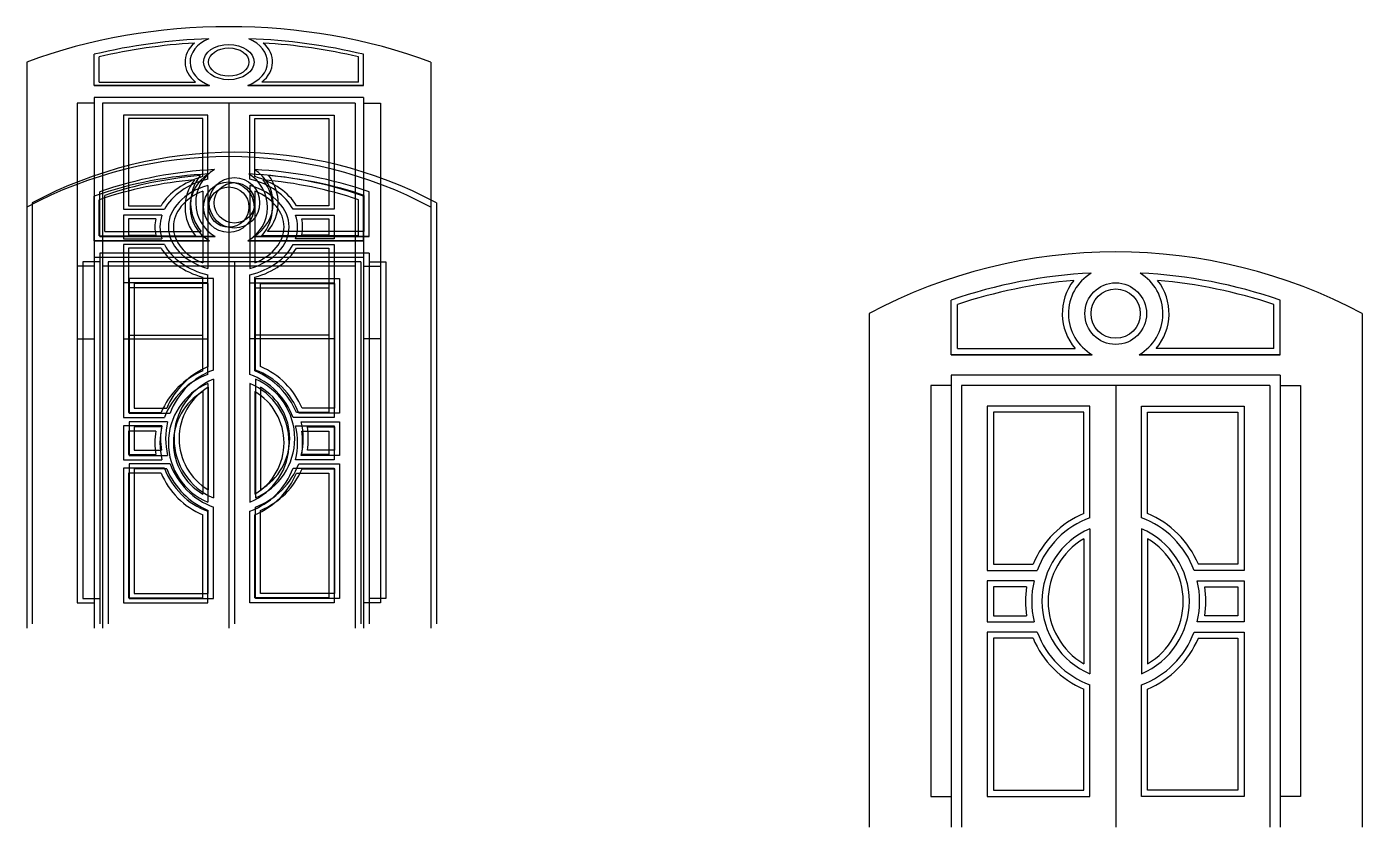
# Model space of a CAD drawing. Header units: millimetres. Extents: x -1636 to 265439, y -57189 to 32701.
# Drawn here: x 69123 to 93610, y -20612 to -5932 of the extents above; entities that cross this region are included whole.
import ezdxf

# ---------------------------------------------------------------- set-up
doc = ezdxf.new("R2010")
doc.units = ezdxf.units.MM
doc.layers.add('Elevation', color=192, linetype='Continuous')
doc.layers.add('Rechrge pit', color=7, linetype='Continuous')

# ---------------------------------------------------------------- blocks, each defined once
blk = doc.blocks.new('A$C4279110E')
for p, q in [((400, 2300), (400, 2565.7)), ((430, 2330), (430, 2544.2)), ((1970, 2330), (1970, 2544.2)), ((2000, 2300), (2000, 2565.7)), ((0, 2500), (0, 0)), ((2400, 2500), (2400, 0)), ((1086.4, 2300), (400, 2300)), ((400, 2300), (1086.4, 2300)), ((430, 2330), (1003.3, 2330)), ((2000, 2300), (1313.6, 2300)), ((1313.6, 2300), (2000, 2300)), ((1970, 2330), (1396.7, 2330)), ((400, 2150), (300, 2150)), ((300, 2150), (300, 150)), ((400, 2200), (400, 0)), ((2000, 2200), (400, 2200)), ((450, 2150), (450, 0)), ((1950, 2150), (450, 2150)), ((1200, 2150), (1200, 0)), ((1950, 2150), (1950, 0)), ((2000, 2200), (2000, 0)), ((2000, 2150), (2100, 2150)), ((2100, 2150), (2100, 150)), ((575, 2050), (575, 1250)), ((1075, 2050), (575, 2050)), ((605, 2020), (605, 1280)), ((1045, 2020), (605, 2020)), ((1045, 1527.2), (1045, 2020)), ((1075, 1506.8), (1075, 2050)), ((1325, 1506.8), (1325, 2050)), ((1325, 2050), (1825, 2050)), ((1355, 1527.2), (1355, 2020)), ((1355, 2020), (1795, 2020)), ((1795, 2020), (1795, 1280)), ((1825, 2050), (1825, 1250)), ((1075, 1453), (1075, 747)), ((1325, 1453), (1325, 747)), ((1045, 1404.3), (1045, 795.7)), ((1355, 1404.3), (1355, 795.7)), ((575, 1250), (818.2, 1250)), ((605, 1280), (797.8, 1280)), ((1825, 1250), (1581.8, 1250)), ((1795, 1280), (1602.2, 1280)), ((575, 1200), (575, 1000)), ((803.1, 1200), (575, 1200)), ((605, 1170), (605, 1030)), ((766.7, 1170), (605, 1170)), ((1596.9, 1200), (1825, 1200)), ((1633.3, 1170), (1795, 1170)), ((1795, 1170), (1795, 1030)), ((1825, 1200), (1825, 1000)), ((575, 1000), (803.1, 1000)), ((605, 1030), (766.7, 1030)), ((1825, 1000), (1596.9, 1000)), ((1795, 1030), (1633.3, 1030)), ((818.2, 950), (575, 950)), ((575, 950), (575, 150)), ((797.8, 920), (605, 920)), ((605, 920), (605, 180)), ((1581.8, 950), (1825, 950)), ((1602.2, 920), (1795, 920)), ((1795, 920), (1795, 180)), ((1825, 950), (1825, 150)), ((1045, 180), (1045, 672.8)), ((1075, 150), (1075, 693.2)), ((1325, 150), (1325, 693.2)), ((1355, 180), (1355, 672.8)), ((300, 150), (400, 150)), ((575, 150), (1075, 150)), ((605, 180), (1045, 180)), ((1825, 150), (1325, 150)), ((1795, 180), (1355, 180)), ((2100, 150), (2000, 150))]:
    blk.add_line(p, q)
for radius in [150, 120]:
    blk.add_circle((1200, 2500), radius)
for centre, radius, start, end in [((1200, 250), 2550, 61.92751, 118.07249), ((1200, 250), 2450, 92.77195, 109.05833), ((1200, 2500), 230, 121.00732, 240.40815), ((1200, 2500), 230, 299.59185, 58.99268), ((1200, 250), 2450, 70.94167, 87.22805), ((1200, 250), 2420, 94.83179, 108.553), ((1200, 2500), 260, 141.62767, 220.83222), ((1200, 2500), 260, 319.16778, 38.37233), ((1200, 250), 2420, 71.447, 85.16821), ((1225, 1100), 463.6, 112.84696, 157.15304), ((1225, 1100), 433.6, 110.23955, 159.76045), ((1175, 1100), 433.6, 20.23955, 69.76045), ((1175, 1100), 463.6, 22.84696, 67.15304), ((1225, 1100), 383.6, 113.01914, 246.98086), ((1175, 1100), 383.6, 293.01914, 66.98086), ((1225, 1100), 353.6, 120.60115, 239.39885), ((1175, 1100), 353.6, 300.60115, 59.39885), ((1225, 1100), 463.6, 171.31545, 188.68455), ((1225, 1100), 433.6, 166.6658, 193.3342), ((1175, 1100), 433.6, 346.6658, 13.3342), ((1175, 1100), 463.6, 351.31545, 8.68455), ((1225, 1100), 463.6, 202.84696, 247.15304), ((1225, 1100), 433.6, 200.23955, 249.76045), ((1175, 1100), 433.6, 290.23955, 339.76045), ((1175, 1100), 463.6, 292.84696, 337.15304)]:
    blk.add_arc(centre, radius, start, end)
blk = doc.blocks.new('A$C84b081fe')
blk.add_blockref('A$C4279110E', (0, 0))
blk = doc.blocks.new('7')
at = {"layer": 'Elevation', "xscale": 0.025714285714293, "yscale": 0.025714285714293, "zscale": 0.025714285714293}
blk.add_blockref('A$C84b081fe', (583.47, -138.06), dxfattribs=at)
blk = doc.blocks.new('A$Cf91f4dfd')
at = {"layer": 'Elevation'}
for p, xscale, yscale, zscale in [((-446, 447), 120.0601274725378, 84, 146.5279297906103), ((-446, 447), 120.0601274725378, 84, 120.0601274725378), ((-446, 447), 120.0601274725377, 120.0601274725377, 120.0601274725377), ((-446, 447), 120.0601274725377, 120.0601274725377, 120.0601274725377), ((-446, 447), 120.0601274725377, 120.0601274725377, 120.0601274725377), ((-446, 447), 120.0601274725377, 120.0601274725377, 120.0601274725377), ((-446, 447), 120.0601274725377, 120.0601274725377, 120.0601274725377), ((-343, 526), 120.0601274725377, 120.0601274725377, 120.0601274725377), ((-446, 447), 146.5279297906103, 146.5279297906103, 146.5279297906103)]:
    blk.add_blockref('7', p, dxfattribs=dict(at, xscale=xscale, yscale=yscale, zscale=zscale))
blk = doc.blocks.new('224')
blk.add_blockref('A$Cf91f4dfd', (-482, -830))

msp = doc.modelspace()

# ---------------------------------------------------------------- block references
at = {"layer": 'Rechrge pit'}
msp.add_blockref('224', (0, 0), dxfattribs=at)

doc.saveas('drawing.dxf')
